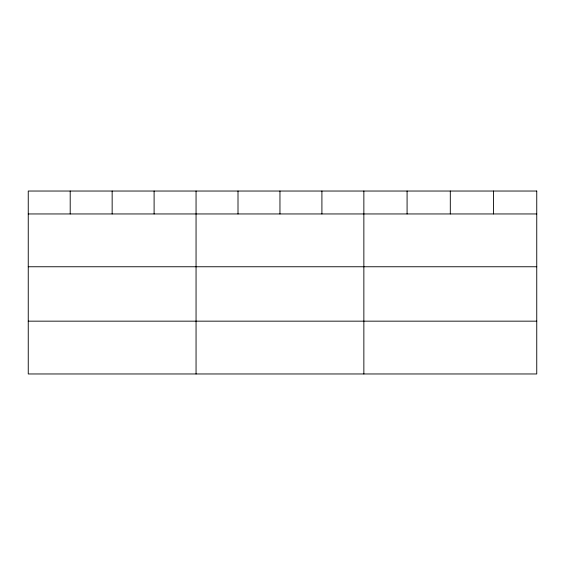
<?xml version="1.0" encoding="UTF-8"?>
<svg xmlns="http://www.w3.org/2000/svg" width="565" height="565" viewBox="0 0 565 565"><rect width="100%" height="100%" fill="white"/><g stroke="black" fill="none" stroke-linecap="round" stroke-linejoin="round"><path stroke-width="0.85" d="M28.25 213.951L536.75 213.951M28.25 266.758L536.75 266.758M28.25 321.16L536.75 321.16M493.527 191.034L493.527 213.951M450.305 191.034L450.305 213.951M407.082 191.034L407.082 213.951M363.86 191.034L363.86 373.966M321.909 191.034L321.909 213.951M279.957 191.034L279.957 213.951M238.006 191.034L238.006 213.951M196.055 191.034L196.055 373.966M154.104 191.034L154.104 213.951M112.153 191.034L112.153 213.951M70.201 191.034L70.201 213.951M536.75 191.034L28.25 191.034L28.25 373.966L536.75 373.966L536.75 191.034"/></g></svg>
